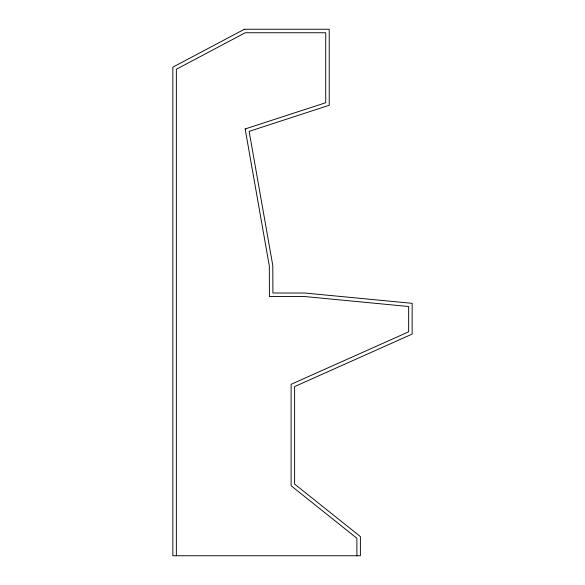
<?xml version="1.0" encoding="UTF-8"?>
<svg xmlns="http://www.w3.org/2000/svg" width="585" height="585" viewBox="0 0 585 585"><rect width="100%" height="100%" fill="white"/><g stroke="black" fill="none" stroke-linecap="round" stroke-linejoin="round"><path stroke-width="0.88" d="M245.159 128.963L325.728 102.726L325.728 32.745L245.254 32.745L176.348 69.257L176.348 555.75M245.144 128.89L269.319 265.999L269.422 296.507L304.405 296.507L408.652 306.511L408.652 331.827L291.111 384.308L291.111 485.769L356.887 538.259L356.887 555.75M244.384 29.25L172.853 67.151L172.853 555.75L360.389 555.75L360.389 536.569L294.613 484.087L294.613 386.575L412.147 334.093L412.147 303.33L304.741 293.026L272.917 293.005L272.793 265.546L249.137 131.384L329.223 105.263L329.223 29.25L244.384 29.25"/></g></svg>
